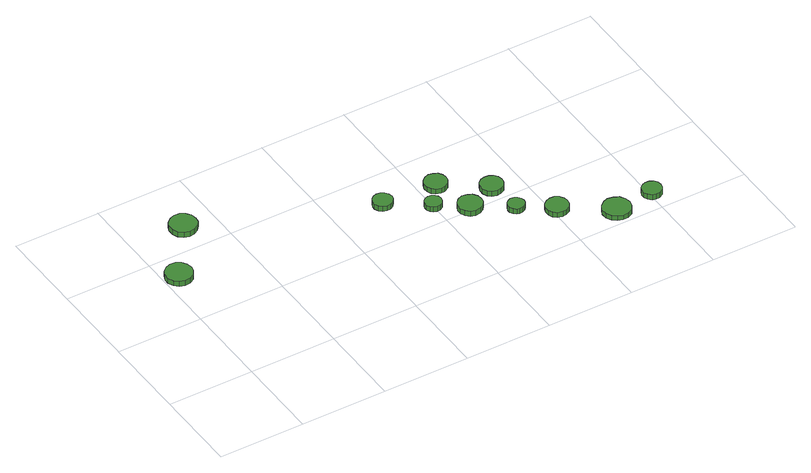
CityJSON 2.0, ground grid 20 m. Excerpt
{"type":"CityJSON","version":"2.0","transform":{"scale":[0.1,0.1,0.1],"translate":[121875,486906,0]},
"CityObjects":{
"tree1":{"type":"SolitaryVegetationObject","attributes":{"function":"something"},"geometry":[{"type":"MultiSurface","lod":"1","boundaries":[[[0,1,2,3,4,5,6,7,8,9,10,11,12,13,14]],[[15,16,17,18,19,20,21,22,23,24,25,26,27,28,29]],[[0,29,28,1]],[[1,28,27,2]],[[2,27,26,3]],[[3,26,25,4]],[[4,25,24,5]],[[5,24,23,6]],[[6,23,22,7]],[[7,22,21,8]],[[8,21,20,9]],[[9,20,19,10]],[[10,19,18,11]],[[11,18,17,12]],[[12,17,16,13]],[[13,16,15,14]],[[14,15,29,0]]]}]},
"tree2":{"type":"SolitaryVegetationObject","attributes":{"function":"something"},"geometry":[{"type":"MultiSurface","lod":"1","boundaries":[[[30,31,32,33,34,35,36,37,38,39,40,41,42,43,44]],[[45,46,47,48,49,50,51,52,53,54,55,56,57,58,59]],[[30,59,58,31]],[[31,58,57,32]],[[32,57,56,33]],[[33,56,55,34]],[[34,55,54,35]],[[35,54,53,36]],[[36,53,52,37]],[[37,52,51,38]],[[38,51,50,39]],[[39,50,49,40]],[[40,49,48,41]],[[41,48,47,42]],[[42,47,46,43]],[[43,46,45,44]],[[44,45,59,30]]]}]},
"tree3":{"type":"SolitaryVegetationObject","attributes":{"function":"something"},"geometry":[{"type":"MultiSurface","lod":"1","boundaries":[[[60,61,62,63,64,65,66,67,68,69,70,71,72,73,74]],[[75,76,77,78,79,80,81,82,83,84,85,86,87,88,89]],[[60,89,88,61]],[[61,88,87,62]],[[62,87,86,63]],[[63,86,85,64]],[[64,85,84,65]],[[65,84,83,66]],[[66,83,82,67]],[[67,82,81,68]],[[68,81,80,69]],[[69,80,79,70]],[[70,79,78,71]],[[71,78,77,72]],[[72,77,76,73]],[[73,76,75,74]],[[74,75,89,60]]]}]},
"tree4":{"type":"SolitaryVegetationObject","attributes":{"function":"something"},"geometry":[{"type":"MultiSurface","lod":"1","boundaries":[[[90,91,92,93,94,95,96,97,98,99,100,101,102,103,104]],[[105,106,107,108,109,110,111,112,113,114,115,116,117,118,119]],[[90,119,118,91]],[[91,118,117,92]],[[92,117,116,93]],[[93,116,115,94]],[[94,115,114,95]],[[95,114,113,96]],[[96,113,112,97]],[[97,112,111,98]],[[98,111,110,99]],[[99,110,109,100]],[[100,109,108,101]],[[101,108,107,102]],[[102,107,106,103]],[[103,106,105,104]],[[104,105,119,90]]]}]},
"tree5":{"type":"SolitaryVegetationObject","attributes":{"function":"something"},"geometry":[{"type":"MultiSurface","lod":"1","boundaries":[[[120,121,122,123,124,125,126,127,128,129,130,131,132,133,134]],[[135,136,137,138,139,140,141,142,143,144,145,146,147,148,149]],[[120,149,148,121]],[[121,148,147,122]],[[122,147,146,123]],[[123,146,145,124]],[[124,145,144,125]],[[125,144,143,126]],[[126,143,142,127]],[[127,142,141,128]],[[128,141,140,129]],[[129,140,139,130]],[[130,139,138,131]],[[131,138,137,132]],[[132,137,136,133]],[[133,136,135,134]],[[134,135,149,120]]]}]},
"tree6":{"type":"SolitaryVegetationObject","attributes":{"function":"something"},"geometry":[{"type":"MultiSurface","lod":"1","boundaries":[[[150,151,152,153,154,155,156,157,158,159,160,161,162,163,164]],[[165,166,167,168,169,170,171,172,173,174,175,176,177,178,179]],[[150,179,178,151]],[[151,178,177,152]],[[152,177,176,153]],[[153,176,175,154]],[[154,175,174,155]],[[155,174,173,156]],[[156,173,172,157]],[[157,172,171,158]],[[158,171,170,159]],[[159,170,169,160]],[[160,169,168,161]],[[161,168,167,162]],[[162,167,166,163]],[[163,166,165,164]],[[164,165,179,150]]]}]},
"tree7":{"type":"SolitaryVegetationObject","attributes":{"function":"something"},"geometry":[{"type":"MultiSurface","lod":"1","boundaries":[[[180,181,182,183,184,185,186,187,188,189,190,191,192,193,194]],[[195,196,197,198,199,200,201,202,203,204,205,206,207,208,209]],[[180,209,208,181]],[[181,208,207,182]],[[182,207,206,183]],[[183,206,205,184]],[[184,205,204,185]],[[185,204,203,186]],[[186,203,202,187]],[[187,202,201,188]],[[188,201,200,189]],[[189,200,199,190]],[[190,199,198,191]],[[191,198,197,192]],[[192,197,196,193]],[[193,196,195,194]],[[194,195,209,180]]]}]},
"tree8":{"type":"SolitaryVegetationObject","attributes":{"function":"something"},"geometry":[{"type":"MultiSurface","lod":"1","boundaries":[[[210,211,212,213,214,215,216,217,218,219,220,221,222,223,224]],[[225,226,227,228,229,230,231,232,233,234,235,236,237,238,239]],[[210,239,238,211]],[[211,238,237,212]],[[212,237,236,213]],[[213,236,235,214]],[[214,235,234,215]],[[215,234,233,216]],[[216,233,232,217]],[[217,232,231,218]],[[218,231,230,219]],[[219,230,229,220]],[[220,229,228,221]],[[221,228,227,222]],[[222,227,226,223]],[[223,226,225,224]],[[224,225,239,210]]]}]},
"tree9":{"type":"SolitaryVegetationObject","attributes":{"function":"something"},"geometry":[{"type":"MultiSurface","lod":"1","boundaries":[[[240,241,242,243,244,245,246,247,248,249,250,251,252,253,254]],[[255,256,257,258,259,260,261,262,263,264,265,266,267,268,269]],[[240,269,268,241]],[[241,268,267,242]],[[242,267,266,243]],[[243,266,265,244]],[[244,265,264,245]],[[245,264,263,246]],[[246,263,262,247]],[[247,262,261,248]],[[248,261,260,249]],[[249,260,259,250]],[[250,259,258,251]],[[251,258,257,252]],[[252,257,256,253]],[[253,256,255,254]],[[254,255,269,240]]]}]},
"tree10":{"type":"SolitaryVegetationObject","attributes":{"function":"something"},"geometry":[{"type":"MultiSurface","lod":"1","boundaries":[[[270,271,272,273,274,275,276,277,278,279,280,281,282,283,284]],[[285,286,287,288,289,290,291,292,293,294,295,296,297,298,299]],[[270,299,298,271]],[[271,298,297,272]],[[272,297,296,273]],[[273,296,295,274]],[[274,295,294,275]],[[275,294,293,276]],[[276,293,292,277]],[[277,292,291,278]],[[278,291,290,279]],[[279,290,289,280]],[[280,289,288,281]],[[281,288,287,282]],[[282,287,286,283]],[[283,286,285,284]],[[284,285,299,270]]]}]},
"tree11":{"type":"SolitaryVegetationObject","attributes":{"function":"something"},"geometry":[{"type":"MultiSurface","lod":"1","boundaries":[[[300,301,302,303,304,305,306,307,308,309,310,311,312,313,314]],[[315,316,317,318,319,320,321,322,323,324,325,326,327,328,329]],[[300,329,328,301]],[[301,328,327,302]],[[302,327,326,303]],[[303,326,325,304]],[[304,325,324,305]],[[305,324,323,306]],[[306,323,322,307]],[[307,322,321,308]],[[308,321,320,309]],[[309,320,319,310]],[[310,319,318,311]],[[311,318,317,312]],[[312,317,316,313]],[[313,316,315,314]],[[314,315,329,300]]]}]}
},
"vertices":[
[65,339,20],[62,352,20],[55,362,20],[44,369,20],[31,370,20],[19,366,20],[9,357,20],[4,346,20],[4,333,20],[9,321,20],[19,312,20],[31,308,20],[44,310,20],[55,316,20],[62,327,20],[62,327,7],[55,316,7],[44,310,7],[31,308,7],[19,312,7],[9,321,7],[4,333,7],[4,346,7],[9,357,7],[19,366,7],[31,370,7],[44,369,7],[55,362,7],[62,352,7],[65,339,7],
[152,462,26],[150,475,26],[142,485,26],[131,492,26],[118,493,26],[106,489,26],[96,480,26],[91,469,26],[91,456,26],[96,444,26],[106,435,26],[118,431,26],[131,433,26],[142,439,26],[150,449,26],[150,449,13],[142,439,13],[131,433,13],[118,431,13],[106,435,13],[96,444,13],[91,456,13],[91,469,13],[96,480,13],[106,489,13],[118,493,13],[131,492,13],[142,485,13],[150,475,13],[152,462,13],
[535,309,24],[533,318,24],[527,326,24],[519,331,24],[510,332,24],[501,329,24],[494,323,24],[490,314,24],[490,305,24],[494,296,24],[501,290,24],[510,287,24],[519,288,24],[527,292,24],[533,300,24],[533,300,11],[527,292,11],[519,288,11],[510,287,11],[501,290,11],[494,296,11],[490,305,11],[490,314,11],[494,323,11],[501,329,11],[510,332,11],[519,331,11],[527,326,11],[533,318,11],[535,309,11],
[618,251,23],[617,259,23],[612,265,23],[605,269,23],[597,270,23],[589,268,23],[583,262,23],[580,255,23],[580,247,23],[583,239,23],[589,234,23],[597,232,23],[605,232,23],[612,236,23],[617,243,23],[617,243,10],[612,236,10],[605,232,10],[597,232,10],[589,234,10],[583,239,10],[580,247,10],[580,255,10],[583,262,10],[589,268,10],[597,270,10],[605,269,10],[612,265,10],[617,259,10],[618,251,10],
[689,207,22],[687,218,22],[680,228,22],[670,233,22],[658,235,22],[647,231,22],[639,223,22],[634,213,22],[634,201,22],[639,191,22],[647,183,22],[658,179,22],[670,181,22],[680,186,22],[687,196,22],[687,196,9],[680,186,9],[670,181,9],[658,179,9],[647,183,9],[639,191,9],[634,201,9],[634,213,9],[639,223,9],[647,231,9],[658,235,9],[670,233,9],[680,228,9],[687,218,9],[689,207,9],
[663,303,23],[661,313,23],[655,322,23],[645,327,23],[635,329,23],[624,325,23],[616,318,23],[612,308,23],[612,297,23],[616,288,23],[624,280,23],[635,277,23],[645,278,23],[655,284,23],[661,292,23],[661,292,10],[655,284,10],[645,278,10],[635,277,10],[624,280,10],[616,288,10],[612,297,10],[612,308,10],[616,318,10],[624,325,10],[635,329,10],[645,327,10],[655,322,10],[661,313,10],[663,303,10],
[761,155,22],[759,163,22],[754,170,22],[747,174,22],[739,175,22],[732,172,22],[726,167,22],[722,159,22],[722,151,22],[726,144,22],[732,138,22],[739,136,22],[747,137,22],[754,141,22],[759,147,22],[759,147,9],[754,141,9],[747,137,9],[739,136,9],[732,138,9],[726,144,9],[722,151,9],[722,159,9],[726,167,9],[732,172,9],[739,175,9],[747,174,9],[754,170,9],[759,163,9],[761,155,9],
[758,237,22],[756,247,22],[750,256,22],[740,261,22],[730,262,22],[719,259,22],[711,252,22],[707,242,22],[707,231,22],[711,221,22],[719,214,22],[730,211,22],[740,212,22],[750,217,22],[756,226,22],[756,226,9],[750,217,9],[740,212,9],[730,211,9],[719,214,9],[711,221,9],[707,231,9],[707,242,9],[711,252,9],[719,259,9],[730,262,9],[740,261,9],[750,256,9],[756,247,9],[758,237,9],
[836,106,23],[834,116,23],[828,125,23],[818,131,23],[808,132,23],[797,128,23],[789,121,23],[785,111,23],[785,100,23],[789,91,23],[797,83,23],[808,80,23],[818,81,23],[828,87,23],[834,95,23],[834,95,10],[828,87,10],[818,81,10],[808,80,10],[797,83,10],[789,91,10],[785,100,10],[785,111,10],[789,121,10],[797,128,10],[808,132,10],[818,131,10],[828,125,10],[834,116,10],[836,106,10],
[943,35,23],[940,48,23],[933,59,23],[921,65,23],[908,67,23],[896,63,23],[886,54,23],[880,42,23],[880,28,23],[886,16,23],[896,8,23],[908,4,23],[921,5,23],[933,11,23],[940,22,23],[940,22,11],[933,11,11],[921,5,11],[908,4,11],[896,8,11],[886,16,11],[880,28,11],[880,42,11],[886,54,11],[896,63,11],[908,67,11],[921,65,11],[933,59,11],[940,48,11],[943,35,11],
[1028,49,22],[1026,58,22],[1021,66,22],[1012,70,22],[1003,71,22],[994,68,22],[987,62,22],[983,54,22],[983,44,22],[987,36,22],[994,29,22],[1003,26,22],[1012,27,22],[1021,32,22],[1026,40,22],[1026,40,9],[1021,32,9],[1012,27,9],[1003,26,9],[994,29,9],[987,36,9],[983,44,9],[983,54,9],[987,62,9],[994,68,9],[1003,71,9],[1012,70,9],[1021,66,9],[1026,58,9],[1028,49,9]
]}
